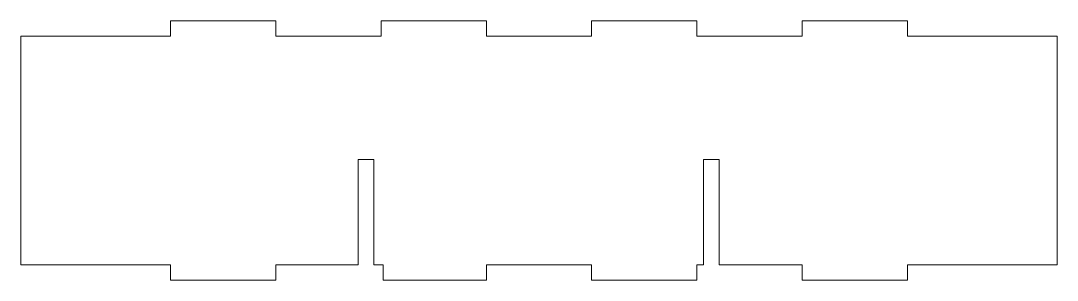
# Model space of a CAD drawing. Header units: inches. Extents: x 101 to 500, y -275 to -175.
import ezdxf

# ---------------------------------------------------------------- set-up
doc = ezdxf.new("R2010")
doc.units = ezdxf.units.IN
doc.header["$MEASUREMENT"] = 0
doc.layers.add('Layer 1', color=7, linetype='Continuous')

msp = doc.modelspace()

# ---------------------------------------------------------------- linework, layer by layer
at = {"layer": 'Layer 1', "lineweight": 0}
msp.add_open_spline([(236.71, -269.14), (236.71, -269.14), (240.35, -269.14), (240.35, -269.14), (240.35, -269.14), (240.35, -275.14), (240.35, -275.14), (240.35, -275.14), (280.05, -275.14), (280.05, -275.14), (280.05, -275.14), (280.05, -269.14), (280.05, -269.14), (280.05, -269.14), (320.55, -269.14), (320.55, -269.14), (320.55, -269.14), (320.55, -275.14), (320.55, -275.14), (320.55, -275.14), (361.05, -275.14), (361.05, -275.14), (361.05, -275.14), (361.05, -269.14), (361.05, -269.14), (361.05, -269.14), (363.56, -269.14), (363.56, -269.14), (363.56, -269.14), (363.56, -228.64), (363.56, -228.64), (363.56, -228.64), (369.56, -228.64), (369.56, -228.64), (369.56, -228.64), (369.56, -269.14), (369.56, -269.14), (369.56, -269.14), (401.55, -269.14), (401.55, -269.14), (401.55, -269.14), (401.55, -275.14), (401.55, -275.14), (401.55, -275.14), (442.05, -275.14), (442.05, -275.14), (442.05, -275.14), (442.05, -269.14), (442.05, -269.14), (442.05, -269.14), (482.55, -269.14), (482.55, -269.14), (482.55, -269.14), (499.65, -269.14), (499.65, -269.14), (499.65, -269.14), (499.65, -245.39), (499.65, -245.39), (499.65, -245.39), (499.65, -245.39), (499.65, -245.39), (499.65, -245.39), (499.65, -204.89), (499.65, -204.89), (499.65, -204.89), (499.65, -204.89), (499.65, -204.89), (499.65, -204.89), (499.65, -181.14), (499.65, -181.14), (499.65, -181.14), (442.05, -181.14), (442.05, -181.14), (442.05, -181.14), (442.05, -175.14), (442.05, -175.14), (442.05, -175.14), (401.55, -175.14), (401.55, -175.14), (401.55, -175.14), (401.55, -181.14), (401.55, -181.14), (401.55, -181.14), (361.05, -181.14), (361.05, -181.14), (361.05, -181.14), (361.05, -175.14), (361.05, -175.14), (361.05, -175.14), (320.55, -175.14), (320.55, -175.14), (320.55, -175.14), (320.55, -181.14), (320.55, -181.14), (320.55, -181.14), (280.05, -181.14), (280.05, -181.14), (280.05, -181.14), (280.05, -175.14), (280.05, -175.14), (280.05, -175.14), (239.55, -175.14), (239.55, -175.14), (239.55, -175.14), (239.55, -181.14), (239.55, -181.14), (239.55, -181.14), (199.05, -181.14), (199.05, -181.14), (199.05, -181.14), (199.05, -175.14), (199.05, -175.14), (199.05, -175.14), (158.55, -175.14), (158.55, -175.14), (158.55, -175.14), (158.55, -181.14), (158.55, -181.14), (158.55, -181.14), (118.05, -181.14), (118.05, -181.14), (118.05, -181.14), (100.94, -181.14), (100.94, -181.14), (100.94, -181.14), (100.94, -204.89), (100.94, -204.89), (100.94, -204.89), (100.94, -204.89), (100.94, -204.89), (100.94, -204.89), (100.94, -245.39), (100.94, -245.39), (100.94, -245.39), (100.94, -245.39), (100.94, -245.39), (100.94, -245.39), (100.94, -269.14), (100.94, -269.14), (100.94, -269.14), (158.55, -269.14), (158.55, -269.14), (158.55, -269.14), (158.55, -275.14), (158.55, -275.14), (158.55, -275.14), (199.05, -275.14), (199.05, -275.14), (199.05, -275.14), (199.05, -269.14), (199.05, -269.14), (199.05, -269.14), (230.68, -269.14), (230.68, -269.14), (230.68, -269.14), (230.68, -269.14), (230.68, -269.14), (230.68, -269.14), (230.71, -269.14), (230.71, -269.14), (230.71, -269.14), (230.71, -228.64), (230.71, -228.64), (230.71, -228.64), (236.71, -228.64), (236.71, -228.64), (236.71, -228.64), (236.71, -269.14), (236.71, -269.14)], degree=3, knots=[0, 0, 0, 0, 1, 1, 1, 2, 2, 2, 3, 3, 3, 4, 4, 4, 5, 5, 5, 6, 6, 6, 7, 7, 7, 8, 8, 8, 9, 9, 9, 10, 10, 10, 11, 11, 11, 12, 12, 12, 13, 13, 13, 14, 14, 14, 15, 15, 15, 16, 16, 16, 17, 17, 17, 18, 18, 18, 19, 19, 19, 20, 20, 20, 21, 21, 21, 22, 22, 22, 23, 23, 23, 24, 24, 24, 25, 25, 25, 26, 26, 26, 27, 27, 27, 28, 28, 28, 29, 29, 29, 30, 30, 30, 31, 31, 31, 32, 32, 32, 33, 33, 33, 34, 34, 34, 35, 35, 35, 36, 36, 36, 37, 37, 37, 38, 38, 38, 39, 39, 39, 40, 40, 40, 41, 41, 41, 42, 42, 42, 43, 43, 43, 44, 44, 44, 45, 45, 45, 46, 46, 46, 47, 47, 47, 48, 48, 48, 49, 49, 49, 50, 50, 50, 51, 51, 51, 52, 52, 52, 53, 53, 53, 54, 54, 54, 55, 55, 55, 56, 56, 56, 56], dxfattribs=at)

doc.saveas('drawing.dxf')
